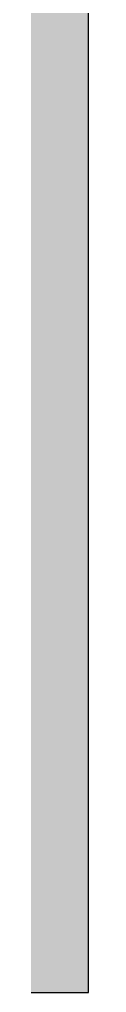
# Model space of a CAD drawing. Header units: millimetres. Extents: x 155927 to 317870, y -36033 to 97293.
# Drawn here: x 220091.3 to 220099.2, y 28407.6 to 28557.6 of the extents above; entities that cross this region are included whole.
import ezdxf

# ---------------------------------------------------------------- set-up
doc = ezdxf.new("R2010")
doc.units = ezdxf.units.MM
doc.header["$MEASUREMENT"] = 0
doc.layers.add('A-WALL-PATT', color=7, linetype='CONTINUOUS', lineweight=9)
doc.layers.add('I-WALL', color=7, linetype='CONTINUOUS', lineweight=9)

msp = doc.modelspace()

# ---------------------------------------------------------------- hatches: boundary and pattern name
at = {"layer": 'A-WALL-PATT'}
h = msp.add_hatch(color=256, dxfattribs=at)
h.paths.add_polyline_path([(220099.21, 28529.61), (220099.21, 33185.61), (219977.21, 33185.61), (219977.21, 28529.61)], flags=0)
h.paths.add_polyline_path([(219977.21, 34095.61), (220099.21, 34095.61), (220099.21, 34245.61), (219977.21, 34245.61), (219977.21, 34112.46)], flags=0)
msp.add_hatch(color=256, dxfattribs=at).paths.add_polyline_path([(218929.71, 28407.61), (220099.21, 28407.61), (220099.21, 28529.61), (218805.21, 28529.61), (218805.21, 28407.61)], flags=0)

# ---------------------------------------------------------------- linework, layer by layer
at = {"layer": 'I-WALL', "lineweight": 30}
for p, q in [((220099.21, 28529.61), (220099.21, 29805.61)), ((220099.21, 28407.61), (220099.21, 28529.61)), ((218967.21, 28407.61), (220099.21, 28407.61))]:
    msp.add_line(p, q, dxfattribs=at)

doc.saveas('drawing.dxf')
